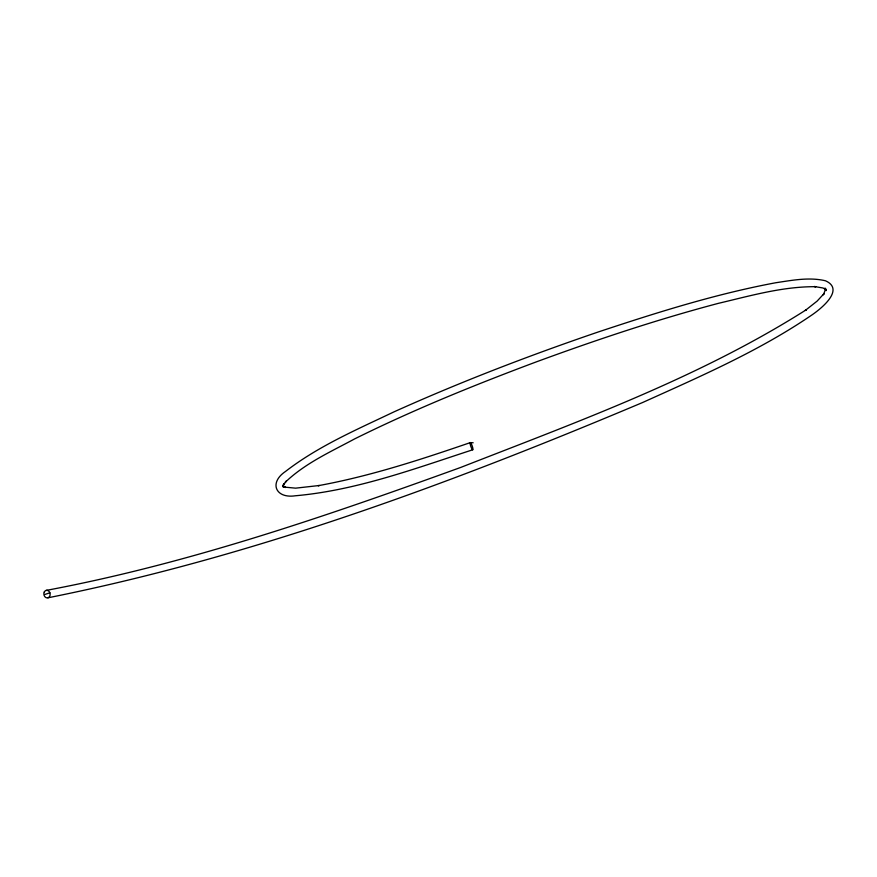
<?xml version="1.0" encoding="UTF-8"?>
<svg xmlns="http://www.w3.org/2000/svg" width="877" height="877" viewBox="0 0 877 877"><rect width="100%" height="100%" fill="white"/><g stroke="black" fill="none" stroke-linecap="round" stroke-linejoin="round"><path stroke-width="1.32" d="M825.761 288.862L823.328 294.825L824.117 293.532L817.112 301.118L805.239 310.48L806.325 309.724C699.046 377.768 578.447 421.388 460.666 467.452C325.148 516.542 187.996 563.801 46.032 590.429M44.88 594.463L49.89 592.775M472.692 449.791A3.815 0.734 70.6 0 1 470.204 444.255A3.815 0.734 70.6 0 1 471.64 444.529A3.815 0.734 70.6 0 1 472.692 449.791C414.766 468.647 356.435 490.396 295.308 495.779C275.586 498.783 268.713 482.723 285.485 471.475C318.241 446.152 356.72 429.653 393.85 411.927C460.622 381.857 529.061 355.58 598.344 331.945C656.61 312.607 715.391 294.014 775.827 282.734C792.139 280.322 809.065 276.913 825.432 280.772C845.866 289.772 819.567 309.921 810.644 315.83C758.342 351.326 699.978 376.595 642.578 402.532C450.307 483.523 252.971 556.906 47.895 597.807M473.174 442.775L470.335 442.6C420.478 459.701 370.127 476.222 318.176 485.694L319.272 485.507L295.626 488.16L284.247 487.097L285.705 487.491L282.602 485.968L283.786 486.932L282.8 485.244M825.542 290.386L825.027 288.04L826.233 290.561L824.533 288.654L825.849 289.432L822.955 287.985L814.371 286.516L815.851 286.691C782.701 286.439 750.438 295.801 718.438 303.332C656.73 319.645 596.141 339.903 536.242 361.905C474.578 384.959 413.462 409.723 354.451 438.993C330.596 451.863 305.043 463.286 285.277 482.262L286.231 481.122L283.414 485.189L283.841 483.731L283.139 487.053L282.975 485.65M44.245 592.03A3.815 3.146 80.4 0 0 47.007 597.895A3.815 3.146 80.4 0 0 49.737 592.403A3.815 3.146 80.4 0 0 44.245 592.03"/></g></svg>
